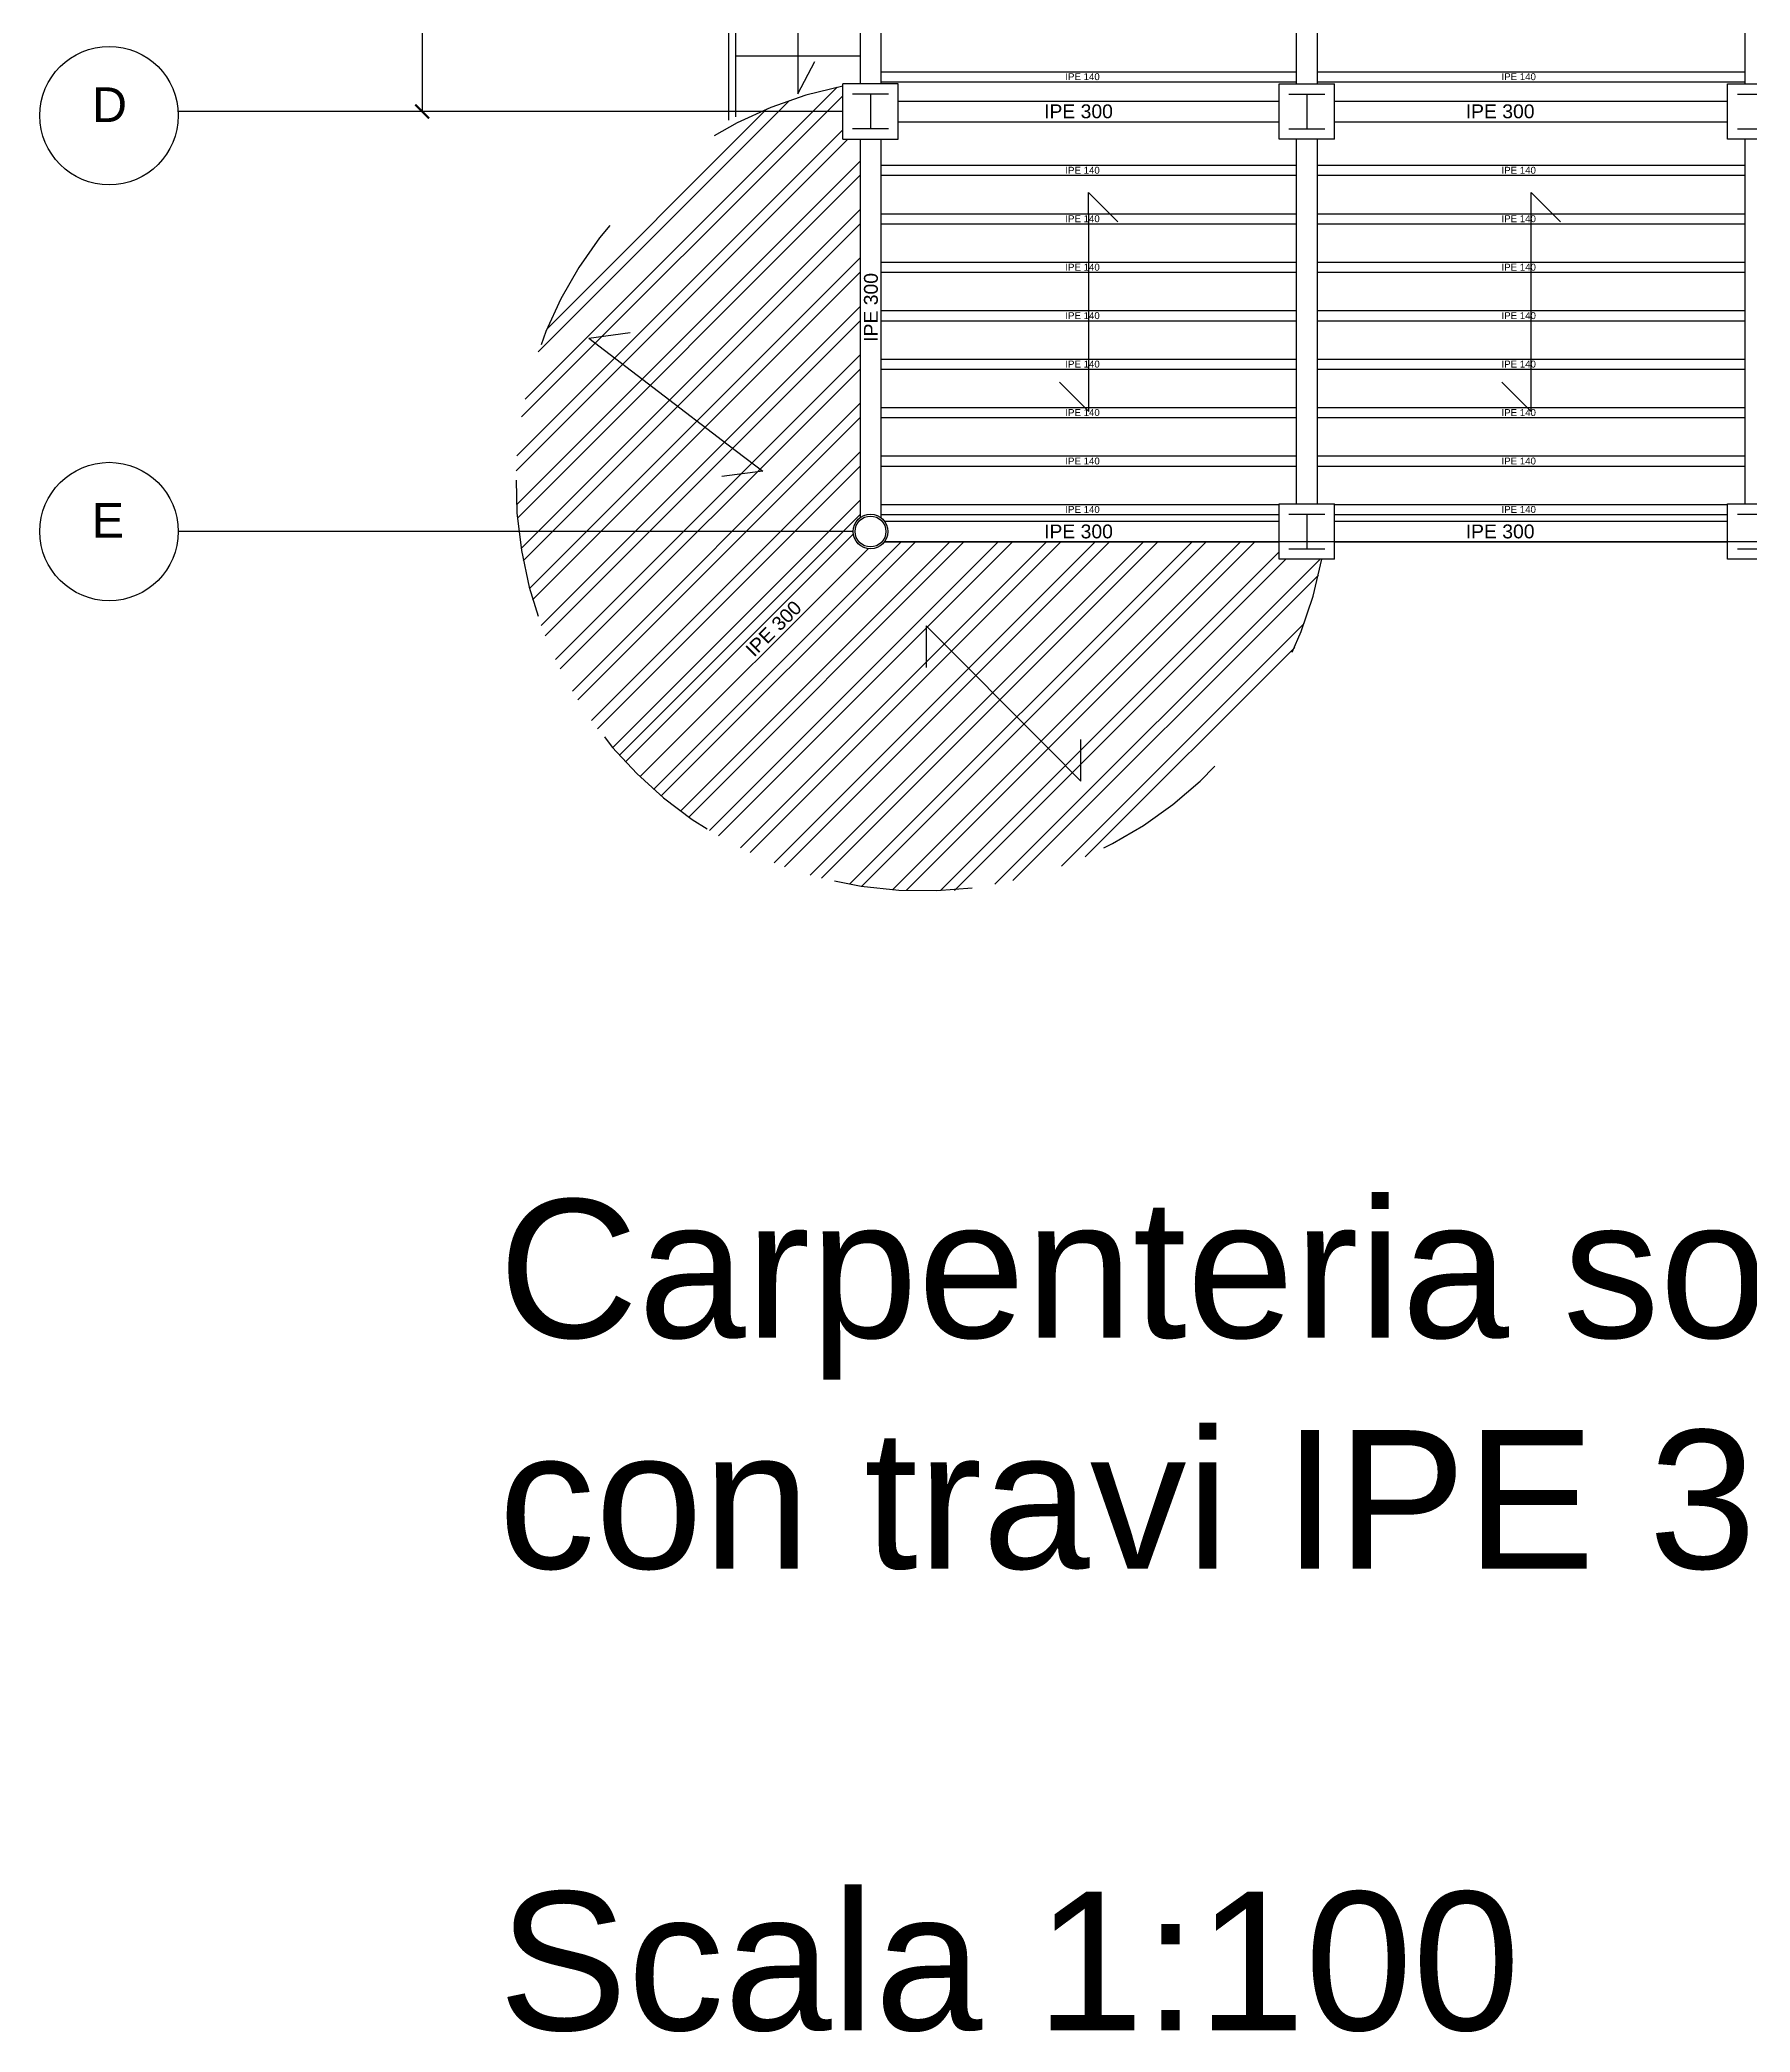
# Model space of a CAD drawing. Header units: millimetres. Extents: x 2459 to 3981, y 1231 to 4850.
# Drawn here: x 3820.98 to 3833.33, y 1269.52 to 1283.91 of the extents above; entities that cross this region are included whole.
import ezdxf

# ---------------------------------------------------------------- set-up
doc = ezdxf.new("R2010")
doc.units = ezdxf.units.MM
doc.linetypes.add('JIS_02_1.0', pattern=[2, 1, -1])
doc.layers.add('linee es.2', color=7, linetype='Continuous')
doc.layers.add('travetto', color=7, linetype='Continuous')
doc.styles.get("Standard").update_dxf_attribs({"font": 'arial.ttf'})
doc.dimstyles.new('Copia di ISO-25', dxfattribs={"dimtxt": 0.2, "dimasz": 0.1, "dimexe": 0, "dimexo": 0, "dimgap": 0, "dimtad": 3, "dimtxsty": 'Standard', "dimblk": 'ARCHTICK', "dimcen": -2.5, "dimclrd": 256, "dimclre": 256, "dimclrt": 256, "dimadec": 0, "dimazin": 0, "dimtfac": 1, "dimtmove": 2, "dimatfit": 3, "dimldrblk": 'ARCHTICK', "dimfxl": 1, "dimfxlon": 1, "dimtfillclr": 256, "dimlwd": -1, "dimlwe": -1, "dimarcsym": 0})

# ---------------------------------------------------------------- blocks, each defined once
blk = doc.blocks.new('_ArchTick')
at = {"color": 0, "linetype": 'ByBlock', "const_width": 0.15}
blk.add_lwpolyline([(-0.5, -0.5), (0.5, 0.5)], dxfattribs=at)
blk = doc.blocks.new('*D669')
at = {"ltscale": 0.01, "transparency": 16777216}
for p, q in [((3824.737, 1286.349), (3823.737, 1286.349)), ((3823.737, 1286.349), (3823.737, 1283.393)), ((3824.737, 1283.393), (3823.737, 1283.393))]:
    blk.add_line(p, q, dxfattribs=at)
at = {"layer": 'Defpoints', "color": 0, "linetype": 'Continuous', "lineweight": -3, "ltscale": 0.01, "transparency": 16777216}
for p in [(3826.975, 1286.349), (3823.737, 1283.393), (3826.975, 1283.393)]:
    blk.add_point(p, dxfattribs=at)
at = {"linetype": 'Continuous', "ltscale": 0.01, "transparency": 16777216, "xscale": 0.1, "yscale": 0.1, "zscale": 0.1}
for p, rotation in [((3823.737, 1286.349), 90), ((3823.737, 1283.393), 270)]:
    blk.add_blockref('_ArchTick', p, dxfattribs=dict(at, rotation=rotation))
at = {"linetype": 'Continuous', "lineweight": -3, "ltscale": 0.01, "transparency": 16777216, "insert": (3823.617, 1284.871), "char_height": 0.2, "attachment_point": 5, "rotation": 90}
blk.add_mtext('2,96', dxfattribs=at)

msp = doc.modelspace()

# ---------------------------------------------------------------- linework, layer by layer
at = {"linetype": 'Continuous', "lineweight": -3, "ltscale": 0.01}
for p, q in [((3826.899611, 1285.338957), (3826.899611, 1283.593233)), ((3827.049611, 1285.338957), (3827.049611, 1283.593233)), ((3830.049611, 1285.338957), (3830.049611, 1283.593233)), ((3830.199611, 1285.357457), (3830.199611, 1283.593233)), ((3833.289611, 1285.338957), (3833.289611, 1283.593233)), ((3826.774611, 1283.193233), (3826.774611, 1283.593233)), ((3827.174611, 1283.593233), (3826.774611, 1283.593233)), ((3827.049611, 1283.680457), (3830.049611, 1283.680457)), ((3827.049611, 1283.607457), (3830.049611, 1283.607457)), ((3827.174611, 1283.193233), (3827.174611, 1283.593233)), ((3829.924611, 1283.193233), (3829.924611, 1283.593233)), ((3829.924611, 1283.593233), (3830.324611, 1283.593233)), ((3830.199611, 1283.680457), (3833.289611, 1283.680457)), ((3830.199611, 1283.607457), (3833.289611, 1283.607457)), ((3830.324611, 1283.193233), (3830.324611, 1283.593233)), ((3833.164611, 1283.193233), (3833.164611, 1283.593233)), ((3833.164611, 1283.593233), (3833.564611, 1283.593233)), ((3826.774611, 1283.506733), (3824.454993, 1281.187115)), ((3824.479472, 1281.314832), (3826.732786, 1283.568146)), ((3826.390526, 1283.472648), (3824.57497, 1281.657092)), ((3827.104611, 1283.518233), (3826.844611, 1283.518233)), ((3826.974611, 1283.518233), (3826.974611, 1283.268233)), ((3827.174611, 1283.468233), (3829.924611, 1283.468233)), ((3829.994611, 1283.518233), (3830.254611, 1283.518233)), ((3830.124611, 1283.518233), (3830.124611, 1283.268233)), ((3830.324611, 1283.468233), (3833.164611, 1283.468233)), ((3833.234611, 1283.518233), (3833.494611, 1283.518233)), ((3826.774611, 1283.393233), (3821.975605, 1283.393233)), ((3824.638204, 1281.823563), (3826.224055, 1283.409415)), ((3827.174611, 1283.318233), (3829.924611, 1283.318233)), ((3830.324611, 1283.318233), (3833.164611, 1283.318233)), ((3826.811111, 1283.193233), (3824.415735, 1280.797857)), ((3824.421449, 1280.906809), (3826.774611, 1283.259971)), ((3826.774611, 1283.193233), (3827.174611, 1283.193233)), ((3827.104611, 1283.268233), (3826.844611, 1283.268233)), ((3826.899611, 1283.193233), (3826.899611, 1280.458957)), ((3827.049611, 1283.193233), (3827.049611, 1280.458957)), ((3830.324611, 1283.193233), (3829.924611, 1283.193233)), ((3829.994611, 1283.268233), (3830.254611, 1283.268233)), ((3830.049611, 1283.193233), (3830.049611, 1280.558957)), ((3830.199611, 1283.193233), (3830.199611, 1280.558957)), ((3833.564611, 1283.193233), (3833.164611, 1283.193233)), ((3833.234611, 1283.268233), (3833.494611, 1283.268233)), ((3833.289611, 1283.193233), (3833.289611, 1280.558957)), ((3824.417671, 1280.55303), (3826.899611, 1283.034971)), ((3827.049611, 1283.004733), (3830.049611, 1283.004733)), ((3830.199611, 1283.004733), (3833.289611, 1283.004733)), ((3826.899611, 1282.931733), (3824.424086, 1280.456208)), ((3827.049611, 1282.931733), (3830.049611, 1282.931733)), ((3830.199611, 1282.931733), (3833.289611, 1282.931733)), ((3824.450734, 1280.236093), (3826.899611, 1282.684971)), ((3826.899611, 1282.581733), (3824.466125, 1280.148247)), ((3827.049611, 1282.654733), (3830.049611, 1282.654733)), ((3827.049611, 1282.581733), (3830.049611, 1282.581733)), ((3830.199611, 1282.654733), (3833.289611, 1282.654733)), ((3830.199611, 1282.581733), (3833.289611, 1282.581733)), ((3824.511873, 1279.947233), (3826.899611, 1282.334971)), ((3827.049611, 1282.304733), (3830.049611, 1282.304733)), ((3830.199611, 1282.304733), (3833.289611, 1282.304733)), ((3826.899611, 1282.231733), (3824.534468, 1279.86659)), ((3827.049611, 1282.231733), (3830.049611, 1282.231733)), ((3830.199611, 1282.231733), (3833.289611, 1282.231733)), ((3824.595996, 1279.681355), (3826.899611, 1281.984971)), ((3826.899611, 1281.881733), (3824.624697, 1279.606819)), ((3827.049611, 1281.954733), (3830.049611, 1281.954733)), ((3827.049611, 1281.881733), (3830.049611, 1281.881733)), ((3830.199611, 1281.954733), (3833.289611, 1281.954733)), ((3830.199611, 1281.881733), (3833.289611, 1281.881733)), ((3824.699895, 1279.435254), (3826.899611, 1281.634971)), ((3827.049611, 1281.604733), (3830.049611, 1281.604733)), ((3830.199611, 1281.604733), (3833.289611, 1281.604733)), ((3826.899611, 1281.531733), (3824.733991, 1279.366113)), ((3827.049611, 1281.531733), (3830.049611, 1281.531733)), ((3830.199611, 1281.531733), (3833.289611, 1281.531733)), ((3824.821471, 1279.20683), (3826.899611, 1281.284971)), ((3826.899611, 1281.181733), (3824.86049, 1279.142613)), ((3827.049611, 1281.254733), (3830.049611, 1281.254733)), ((3827.049611, 1281.181733), (3830.049611, 1281.181733)), ((3830.199611, 1281.254733), (3833.289611, 1281.254733)), ((3830.199611, 1281.181733), (3833.289611, 1281.181733)), ((3824.959338, 1278.994698), (3826.899611, 1280.934971)), ((3827.049611, 1280.904733), (3830.049611, 1280.904733)), ((3830.199611, 1280.904733), (3833.289611, 1280.904733)), ((3826.899611, 1280.831733), (3825.002977, 1278.935099)), ((3827.049611, 1280.831733), (3830.049611, 1280.831733)), ((3830.199611, 1280.831733), (3833.289611, 1280.831733)), ((3826.774611, 1280.459971), (3826.899611, 1280.584971)), ((3829.924611, 1280.158957), (3829.924611, 1280.558957)), ((3829.924611, 1280.558957), (3830.324611, 1280.558957)), ((3830.324611, 1280.158957), (3830.324611, 1280.558957)), ((3833.164611, 1280.158957), (3833.164611, 1280.558957)), ((3833.164611, 1280.558957), (3833.564611, 1280.558957)), ((3825.112621, 1278.79798), (3826.774611, 1280.459971)), ((3826.899611, 1280.481733), (3825.160698, 1278.74282)), ((3827.049611, 1280.554733), (3829.924611, 1280.554733)), ((3827.049611, 1280.481733), (3829.924611, 1280.481733)), ((3827.074611, 1280.433957), (3829.924611, 1280.433957)), ((3829.994611, 1280.483957), (3830.254611, 1280.483957)), ((3830.124611, 1280.483957), (3830.124611, 1280.233957)), ((3830.324611, 1280.554733), (3833.164611, 1280.554733)), ((3830.324611, 1280.481733), (3833.164611, 1280.481733)), ((3830.324611, 1280.433957), (3833.164611, 1280.433957)), ((3833.234611, 1280.483957), (3833.494611, 1280.483957)), ((3826.849611, 1280.358957), (3821.975605, 1280.358957)), ((3826.850867, 1280.34128), (3825.204489, 1278.694901)), ((3826.850867, 1280.34128), (3825.204489, 1278.694901)), ((3825.408311, 1278.496908), (3827.19536, 1280.283957)), ((3827.297259, 1280.282618), (3825.46383, 1278.44919)), ((3825.602397, 1278.339981), (3827.546373, 1280.283957)), ((3827.649611, 1280.283957), (3825.662378, 1278.296725)), ((3825.811227, 1278.198811), (3827.896373, 1280.283957)), ((3827.999611, 1280.283957), (3825.875848, 1278.160194)), ((3826.036128, 1278.073712), (3828.246373, 1280.283957)), ((3828.349611, 1280.283957), (3826.105704, 1278.040051)), ((3826.278363, 1277.965947), (3828.596373, 1280.283957)), ((3828.699611, 1280.283957), (3826.353384, 1277.93773)), ((3826.539858, 1277.877442), (3828.946373, 1280.283957)), ((3829.049611, 1280.283957), (3826.621061, 1277.855407)), ((3826.823539, 1277.811123), (3829.296373, 1280.283957)), ((3829.399611, 1280.283957), (3826.912062, 1277.796409)), ((3827.074611, 1280.283957), (3829.924611, 1280.283957)), ((3842.774611, 1280.283957), (3827.074611, 1280.283957)), ((3827.134004, 1277.771588), (3829.646373, 1280.283957)), ((3829.749611, 1280.283957), (3827.231702, 1277.766048)), ((3830.324611, 1280.283957), (3833.164611, 1280.283957)), ((3826.956933, 1280.235214), (3825.309668, 1278.587948)), ((3826.956933, 1280.235214), (3825.309668, 1278.587948)), ((3827.479001, 1277.766585), (3829.924611, 1280.212195)), ((3827.484004, 1277.771588), (3829.924611, 1280.212195)), ((3829.974611, 1280.158957), (3827.581702, 1277.766048)), ((3829.974611, 1280.158957), (3827.589205, 1277.773551)), ((3827.87334, 1277.810925), (3830.221373, 1280.158957)), ((3830.324611, 1280.158957), (3829.924611, 1280.158957)), ((3829.994611, 1280.233957), (3830.254611, 1280.233957)), ((3833.564611, 1280.158957), (3833.164611, 1280.158957)), ((3833.234611, 1280.233957), (3833.494611, 1280.233957)), ((3828.003201, 1277.837547), (3830.210071, 1280.044417)), ((3830.210071, 1280.044417), (3828.003201, 1277.837547)), ((3828.353305, 1277.940889), (3830.106729, 1279.694313)), ((3828.525484, 1278.00983), (3830.037788, 1279.522135)), ((3830.037788, 1279.522135), (3828.525484, 1278.00983))]:
    msp.add_line(p, q, dxfattribs=at)
at = {"ltscale": 0.01}
for p, q in [((3828.549611, 1282.807939), (3828.761743, 1282.595807)), ((3831.744611, 1282.807939), (3831.956743, 1282.595807)), ((3824.940425, 1281.755888), (3825.237813, 1281.795387)), ((3828.550783, 1281.225302), (3828.338651, 1281.437434)), ((3831.745783, 1281.225302), (3831.533651, 1281.437434)), ((3826.197833, 1280.794813), (3825.900445, 1280.755314)), ((3827.376356, 1279.676909), (3827.376356, 1279.376909)), ((3828.49462, 1278.556986), (3828.49462, 1278.856986))]:
    msp.add_line(p, q, dxfattribs=at)
for points in [[(3828.550783, 1281.225302), (3828.550783, 1282.493189), (3828.549611, 1282.807939)], [(3831.745783, 1281.225302), (3831.745783, 1282.493189), (3831.744611, 1282.807939)], [(3824.940425, 1281.755888), (3825.947193, 1280.985203), (3826.197833, 1280.794813)], [(3827.376356, 1279.676909), (3828.272888, 1278.780377), (3828.49462, 1278.556986)]]:
    msp.add_lwpolyline(points, dxfattribs=at)
at = {"linetype": 'Continuous', "lineweight": -3, "ltscale": 0.01}
for radius in [0.125, 0.111374]:
    msp.add_circle((3826.974611, 1280.358957), radius, dxfattribs=at)
at = {"layer": 'linee es.2', "linetype": 'JIS_02_1.0'}
for p, q in [((3825.949611, 1288.293957), (3825.949611, 1283.330649)), ((3825.999611, 1288.293957), (3825.999611, 1283.35472)), ((3826.449611, 1288.293957), (3826.449611, 1283.520981)), ((3825.999611, 1283.793957), (3826.899611, 1283.793957)), ((3826.449611, 1283.520981), (3826.573425, 1283.754662))]:
    msp.add_line(p, q, dxfattribs=at)
at = {"layer": 'linee es.2'}
for centre in [(3821.475605, 1283.363171), (3821.475605, 1280.358957)]:
    msp.add_circle(centre, 0.5, dxfattribs=at)
at = {"layer": 'linee es.2', "linetype": 'JIS_02_1.0'}
msp.add_arc((3827.348986, 1280.698633), 2.934929, 101.2858005, 349.4041438, dxfattribs=at)

# ---------------------------------------------------------------- texts
at = {"insert": (3824.287943, 1275.53563), "char_height": 1, "attachment_point": 1}
msp.add_mtext_dynamic_manual_height_columns('{\\C0;Carpenteria solaio in acciaio\\Pcon travi IPE 300 e IPE 140\\P\\PScala 1:100}', width=25.04170278, gutter_width=12.5, heights=[7.935855], dxfattribs=at)
at = {"layer": 'linee es.2', "linetype": 'JIS_02_1.0', "char_height": 0.25, "attachment_point": 1}
for s, width, insert in [('D', 1.09037087, (3821.352989, 1283.566997)), ('E', 1.38462683, (3821.350171, 1280.564785))]:
    msp.add_mtext_dynamic_manual_height_columns(s, width=width, gutter_width=12.5, heights=[0], dxfattribs=dict(at, insert=insert))
at = {"layer": 'linee es.2', "linetype": 'Continuous', "ltscale": 0.01, "char_height": 0.1, "attachment_point": 1}
for insert in [(3828.228031, 1283.443957), (3831.273031, 1283.443957), (3828.228031, 1280.409681), (3831.273031, 1280.409681)]:
    msp.add_mtext_dynamic_manual_height_columns('IPE 300', width=0.63908391, gutter_width=12.5, heights=[0.267007], dxfattribs=dict(at, insert=insert))
for insert, rotation in [((3826.927192, 1281.729338), 90), ((3826.063352, 1279.517932), 45), ((3826.063352, 1279.517932), 45)]:
    msp.add_mtext_dynamic_manual_height_columns('IPE 300', width=0.63908391, gutter_width=12.5, heights=[0.267007], dxfattribs=dict(at, insert=insert, rotation=rotation))
at = {"layer": 'travetto', "ltscale": 0.01, "char_height": 0.05, "attachment_point": 1}
for insert in [(3828.381518, 1283.669093), (3831.531518, 1283.669093), (3828.381518, 1282.993368), (3831.531518, 1282.993368), (3828.381518, 1282.643368), (3831.531518, 1282.643368), (3828.381518, 1282.293368), (3831.531518, 1282.293368), (3828.381518, 1281.943368), (3831.531518, 1281.943368), (3828.381518, 1281.593368), (3831.531518, 1281.593368), (3828.381518, 1281.243368), (3831.531518, 1281.243368), (3828.381518, 1280.893368), (3831.531518, 1280.893368), (3828.381518, 1280.543368), (3831.531518, 1280.543368)]:
    msp.add_mtext_dynamic_manual_height_columns('IPE 140', width=0.31343682, gutter_width=12.5, heights=[0.037056], dxfattribs=dict(at, insert=insert))

# ---------------------------------------------------------------- dimensions: what is measured, and where the dimension line sits
at = {"linetype": 'Continuous', "lineweight": -3, "ltscale": 0.01}
dim = msp.add_linear_dim(base=(3823.736985, 1283.393233), p1=(3826.974611, 1286.348957), p2=(3826.974611, 1283.393233), angle=90, dimstyle='Copia di ISO-25', dxfattribs=at)
dim.commit()
dim.dimension.update_dxf_attribs({"geometry": '*D669', "text_midpoint": (3823.616794, 1284.871095)})

doc.saveas('drawing.dxf')
